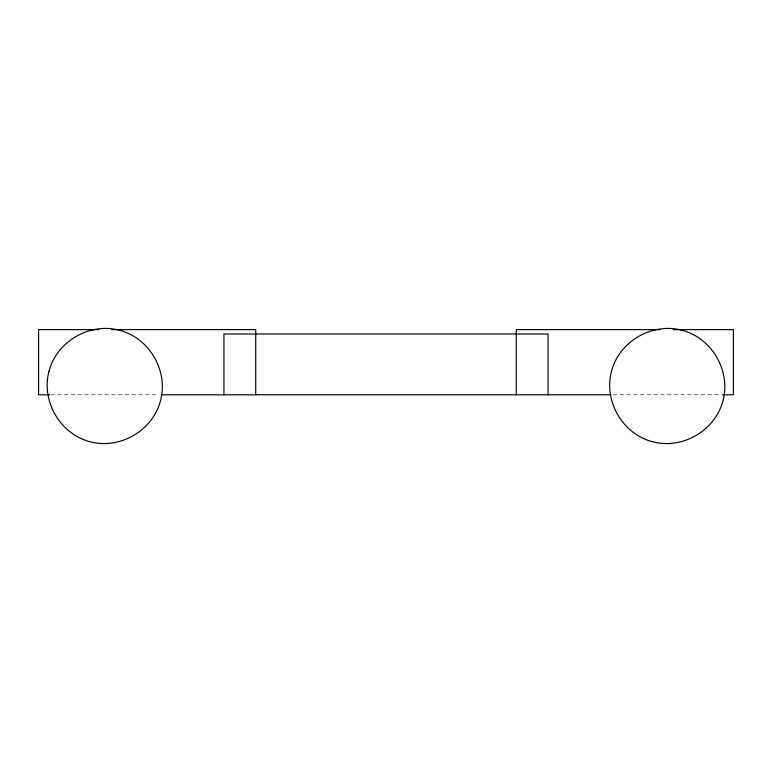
<?xml version="1.0" encoding="UTF-8"?>
<svg xmlns="http://www.w3.org/2000/svg" width="772" height="772" viewBox="0 0 772 772"><rect width="100%" height="100%" fill="white"/><g stroke="black" fill="none" stroke-linecap="round" stroke-linejoin="round"><path stroke-width="0.58" stroke-dasharray="3.86 2.9" d="M50.73 394.781L158.868 394.781M613.132 394.781L721.27 394.781"/><path stroke-width="1.16" d="M98.835 329.644L38.6 329.644L38.6 394.781L49.533 394.781M111.921 329.644L255.725 329.644L255.725 394.781M660.079 329.644L516.275 329.644L516.275 394.781M673.165 329.644L733.4 329.644L733.4 394.781L722.467 394.781M161.213 394.781L610.787 394.781M548.072 394.781L548.072 333.987L223.928 333.987L223.928 394.781M49.07 371.081C40.897 400.832 59.984 433.883 89.832 441.69C119.583 449.854 152.644 430.776 160.441 400.919C168.614 371.168 149.527 338.117 119.679 330.31C89.919 322.146 56.867 341.224 49.07 371.081M611.559 371.081C603.386 400.832 622.473 433.883 652.321 441.69C682.081 449.854 715.133 430.776 722.93 400.919C731.103 371.168 712.016 338.117 682.168 330.31C652.417 322.146 619.356 341.224 611.559 371.081"/></g></svg>
